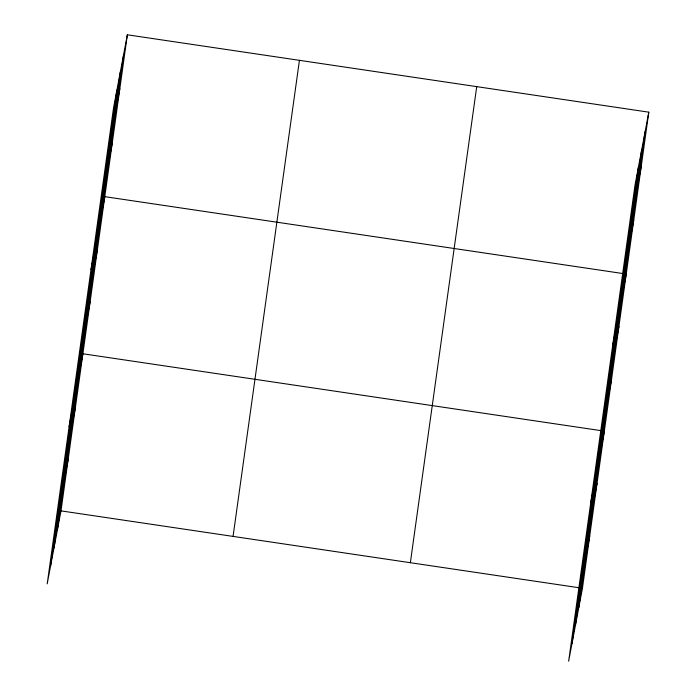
<?xml version="1.0" encoding="UTF-8"?>
<svg xmlns="http://www.w3.org/2000/svg" width="696" height="696" viewBox="0 0 696 696"><rect width="100%" height="100%" fill="white"/><g stroke="black" fill="none" stroke-linecap="round" stroke-linejoin="round"><path stroke-width="1.04" d="M50.538 566.196L116.902 90.115M53.975 548.013L120.33 71.94M57.307 530.378L123.662 54.305M127.351 34.8L113.561 107.758L47.206 583.831L60.996 510.873L127.351 34.8L648.794 112.169L582.439 588.242L568.649 661.2L635.004 185.127L648.794 112.169M233.064 536.407L299.428 60.334M410.362 562.707L476.717 86.635M571.981 643.556L638.345 167.484M575.418 625.382L641.773 149.309M578.75 607.747L645.105 131.666M116.145 108.254L119.834 88.757M108.628 162.212L112.308 142.706M91.002 269.622L104.791 196.663L623.042 273.563M93.803 268.534L97.492 249.029M86.504 320.9L90.193 301.403M69.104 426.726L82.894 353.768L601.144 430.667M71.906 425.639L75.594 406.133M64.606 478.004L68.295 458.507M637.588 185.623L641.277 166.126M630.071 239.581L633.752 220.075M612.445 346.991L626.235 274.033M615.247 345.903L618.935 326.398M607.947 398.269L611.636 378.772M590.547 504.095L604.337 431.137M593.349 503.008L597.038 483.502M586.049 555.373L589.738 535.877M60.996 510.873L582.439 588.242"/></g></svg>
